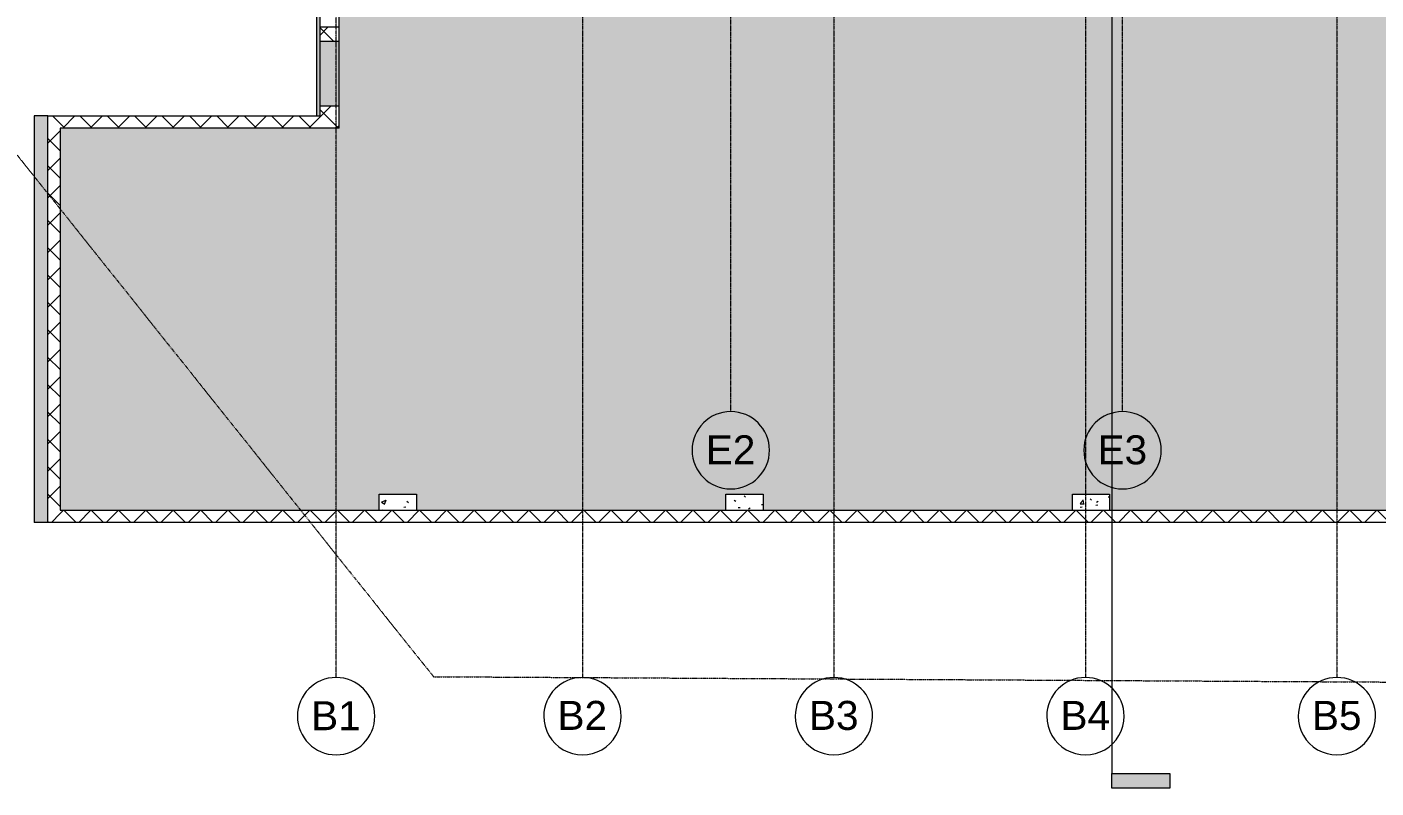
# Model space of a CAD drawing. Header units: inches. Extents: x -4182 to -1315, y 10161 to 12038.
# Drawn here: x -3222 to -2385, y 10222 to 10694 of the extents above; entities that cross this region are included whole.
import ezdxf

# ---------------------------------------------------------------- set-up
doc = ezdxf.new("R2010")
doc.units = ezdxf.units.IN
doc.header["$MEASUREMENT"] = 0
doc.linetypes.add('Double Dash 3_8_', pattern=[1, 0.375, -0.125, 0.125, -0.125, 0.125, -0.125])
doc.linetypes.add('Grid Line 1_2_', pattern=[0.875, 0.5, -0.125, 0.125, -0.125])
for name, color, linetype, lineweight in [('A-ROOF', 132, 'Continuous', 13), ('A-WALL', 113, 'Continuous', 13), ('A-WALL-PATT', 111, 'Continuous', 20), ('C-PROP-LINE', 91, 'Double Dash 3_8_', 9), ('G-ANNO-SYMB', 111, 'Continuous', 9), ('S-GRID', 1, 'Continuous', 9), ('S-GRID-IDEN', 1, 'Continuous', 9)]:
    doc.layers.add(name, color=color, linetype=linetype, lineweight=lineweight)
doc.styles.add('Arial', font='arial.ttf', dxfattribs={"height": 18})
pattern_1 = [(45, (0, 0), (-8.485281, 8.485281), []), (135, (0, 0), (-8.485281, -8.485281), [])]
pattern_2 = [(50, (0, 0), (27.5427, -2.40992), [2.88, -31.68]), (355, (0, 0), (-5.327844, 28.884266), [2.304, -25.344]), (100.451, (2.295, -0.2), (22.215316, 26.47393), [2.448, -26.924]), (46.184, (0, 7.68), (40.98187, -6.35642), [4.32, -47.52]), (96.636, (3.415, 7.15), (35.89075, 37.40619), [3.671, -40.386]), (351.184, (0, 7.68), (35.89097, 37.40622), [3.456, -38.016]), (21, (3.84, 5.76), (22.921036, -15.46073), [2.88, -31.68]), (326, (3.84, 5.76), (9.34353, 27.84574), [2.304, -25.344]), (71.451, (5.75, 4.472), (32.26477, 12.38442), [2.448, -26.924]), (37.5, (0, 0), (0.466855, 12.782707), [1.267, -23.77, 1.267, -24.461, -25.44]), (37.5, (0, 0), (0.466855, 12.782707), [-50.765, 1.267, -24.173]), (7.5, (0, 0), (10.10159, 15.14509), [1.267, -13.402, 1.267, -23.194, -9.696]), (7.5, (0, 0), (10.10159, 15.14509), [-39.13, 1.267, -8.429]), (327.5, (-8.563, 0), (20.499161, -0.86578), [1.267, -8.333, 1.267, -28.685, -39.744]), (327.5, (-8.563, 0), (20.499161, -0.86578), [-39.552, 1.267, -38.477]), (317.5, (-12.403, 0), (22.39478, 3.844288), [1.267, -11.213, 1.267, -18.624, -28.224]), (317.5, (-12.403, 0), (22.39478, 3.844288), [-32.371, 1.267, -26.957])]

# ---------------------------------------------------------------- blocks, each defined once
blk = doc.blocks.new('Family - ___-1442676-STRUCTURAL SCHEMATIC  - 1ST FLOOR')
at = {"layer": 'C-PROP-LINE'}
for p, q in [((-4124.19, 11738), (-2969.59, 10291.07)), ((-2969.59, 10291.07), (-1448.46, 10282.5))]:
    blk.add_line(p, q, dxfattribs=at)
blk = doc.blocks.new('Grid - Grid Head - Circle-50561-STRUCTURAL SCHEMATIC  - 1ST FLOOR')
at = {"layer": 'S-GRID-IDEN'}
for start, end in [(360, 180), (180, 360)]:
    blk.add_arc((0, 0), 0.25, start, end, dxfattribs=at)
blk = doc.blocks.new('Section - 3_32_ x 3_8_-54337-STRUCTURAL SCHEMATIC  - 1ST FLOOR')
at = {"layer": 'G-ANNO-SYMB'}
blk.add_hatch(color=256, dxfattribs=at).paths.add_polyline_path([(0, 0.375), (0, 0), (-0.09375, 0), (-0.09375, 0.375)], flags=0)
for p, q in [((0, 0.375), (-0.09375, 0.375)), ((-0.09375, 0.375), (-0.09375, 0)), ((0, 0), (0, 0.375)), ((-0.09375, 0), (0, 0))]:
    blk.add_line(p, q, dxfattribs=at)

msp = doc.modelspace()

# ---------------------------------------------------------------- hatches: boundary and pattern name
at = {"layer": 'A-ROOF'}
h = msp.add_hatch(color=7, dxfattribs=at)
h.paths.add_polyline_path([(-3217.20325, 10386.77039), (-3208.82825, 10386.77039), (-3208.82825, 10639.02039), (-3217.20325, 10639.02039), (-3217.20325, 10394.39539)], flags=0)
h.paths.add_polyline_path([(-3042.20325, 10394.39539), (-3003.20325, 10394.39539), (-3003.20325, 10404.39539), (-2980.20325, 10404.39539), (-2980.20325, 10394.39539), (-2788.20325, 10394.39539), (-2788.20325, 10404.39539), (-2765.20325, 10404.39539), (-2765.20325, 10394.39539), (-2573.20325, 10394.39539), (-2573.20325, 10404.39539), (-2550.20325, 10404.39539), (-2550.20325, 10394.39539), (-2358.20325, 10394.39539), (-2358.20325, 10404.39539), (-2335.20325, 10404.39539), (-2335.20325, 10394.39539), (-2143.20325, 10394.39539), (-2143.20325, 10404.39539), (-2120.20325, 10404.39539), (-2120.20325, 10394.39539), (-1946.20325, 10394.39539), (-1946.20325, 10783.39539), (-3028.20325, 10783.39539), (-3028.20325, 10631.39539), (-3201.20325, 10631.39539), (-3201.20325, 10394.39539), (-3196.39701, 10394.39539)], flags=0)
h.paths.add_polyline_path([(-3040.20325, 10639.02039), (-3040.20325, 10800.39539), (-3042.20325, 10800.39539), (-3042.20325, 10639.02039)], flags=0)
at = {"layer": 'A-WALL'}
msp.add_hatch(color=256, dxfattribs=at).paths.add_polyline_path([(-3028.20325, 10645.20789), (-3028.20325, 10685.20789), (-3040.20325, 10685.20789), (-3040.20325, 10645.20789), (-3038.3031, 10645.20789)], flags=0)
at = {"layer": 'A-WALL-PATT', "lineweight": 9}
h = msp.add_hatch(dxfattribs=at)
h.set_pattern_fill('FP_1', color=256, style=0, pattern_type=2)
h.set_pattern_definition(pattern_1)
h.paths.add_polyline_path([(-3028.20325, 10639.02039), (-3028.20325, 10645.20789), (-3040.20325, 10645.20789), (-3040.20325, 10639.02039)], flags=0)
h.paths.add_polyline_path([(-3040.20325, 10685.20789), (-3028.20325, 10685.20789), (-3028.20325, 10694.20789), (-3040.20325, 10694.20789)], flags=0)
h.paths.add_polyline_path([(-3028.20325, 10780.20789), (-3028.20325, 10793.17399), (-3029.11173, 10792.95007), (-3030.91978, 10792.95007), (-3032.67529, 10793.38277), (-3034.27624, 10794.22301), (-3035.62958, 10795.42197), (-3036.65667, 10796.90997), (-3037.29782, 10798.60052), (-3037.51575, 10800.39539), (-3037.29782, 10802.19026), (-3036.65667, 10803.88081), (-3035.62958, 10805.36881), (-3034.27624, 10806.56777), (-3032.67529, 10807.40801), (-3030.91978, 10807.84071), (-3029.11173, 10807.84071), (-3028.20325, 10807.61679), (-3028.20325, 10826.39539), (-3040.20325, 10826.39539), (-3040.20325, 10780.20789), (-3030.01575, 10780.20789)], flags=0)
h = msp.add_hatch(dxfattribs=at)
h.set_pattern_fill('FP_1', style=0, pattern_type=2)
h.set_pattern_definition(pattern_1)
h.paths.add_polyline_path([(-3201.20325, 10386.77039), (-3201.20325, 10639.02039), (-3208.82825, 10639.02039), (-3208.82825, 10386.77039)], flags=0)
h = msp.add_hatch(dxfattribs=at)
h.set_pattern_fill('FP_1', style=0, pattern_type=2)
h.set_pattern_definition(pattern_1)
h.paths.add_polyline_path([(-3028.20325, 10631.39539), (-3028.20325, 10639.02039), (-3201.20325, 10639.02039), (-3201.20325, 10631.39539), (-3042.20325, 10631.39539)], flags=0)
h = msp.add_hatch(dxfattribs=at)
h.set_pattern_fill('FP_2', color=8, style=0, pattern_type=2)
h.set_pattern_definition(pattern_2)
h.paths.add_polyline_path([(-2980.20325, 10394.39539), (-2980.20325, 10404.39539), (-3003.20325, 10404.39539), (-3003.20325, 10394.39539)], flags=0)
h = msp.add_hatch(dxfattribs=at)
h.set_pattern_fill('FP_2', color=8, style=0, pattern_type=2)
h.set_pattern_definition(pattern_2)
h.paths.add_polyline_path([(-2788.20325, 10394.39539), (-2765.20325, 10394.39539), (-2765.20325, 10404.39539), (-2788.20325, 10404.39539)], flags=0)
h = msp.add_hatch(dxfattribs=at)
h.set_pattern_fill('FP_2', color=8, style=0, pattern_type=2)
h.set_pattern_definition(pattern_2)
h.paths.add_polyline_path([(-2550.20325, 10394.39539), (-2550.20325, 10404.39539), (-2573.20325, 10404.39539), (-2573.20325, 10394.39539)], flags=0)
h = msp.add_hatch(dxfattribs=at)
h.set_pattern_fill('FP_1', style=0, pattern_type=2)
h.set_pattern_definition(pattern_1)
h.paths.add_polyline_path([(-3201.20325, 10386.77039), (-1946.20325, 10386.77039), (-1946.20325, 10394.39539), (-3201.20325, 10394.39539)], flags=0)

# ---------------------------------------------------------------- linework, layer by layer
at = {"layer": 'A-ROOF', "lineweight": 9}
for p, q in [((-3042.20325, 10825.39539), (-3042.20325, 10639.02039)), ((-3217.20325, 10639.02039), (-3217.20325, 10386.77039)), ((-3208.82825, 10639.02039), (-3217.20325, 10639.02039)), ((-3208.82825, 10386.77039), (-3217.20325, 10386.77039))]:
    msp.add_line(p, q, dxfattribs=at)
at = {"layer": 'A-WALL', "lineweight": 9}
for p, q in [((-3040.20325, 10826.39539), (-3040.20325, 10639.02039)), ((-3028.20325, 10631.39539), (-3028.20325, 10793.17399)), ((-3040.20325, 10694.20789), (-3028.20325, 10694.20789)), ((-3028.20325, 10685.20789), (-3040.20325, 10685.20789)), ((-3040.20325, 10645.20789), (-3028.20325, 10645.20789)), ((-3208.82825, 10386.77039), (-3208.82825, 10639.02039)), ((-3208.82825, 10639.02039), (-3040.20325, 10639.02039)), ((-3201.20325, 10631.39539), (-3201.20325, 10394.39539)), ((-3028.20325, 10631.39539), (-3201.20325, 10631.39539)), ((-3003.20325, 10394.39539), (-3003.20325, 10404.39539)), ((-3003.20325, 10404.39539), (-2980.20325, 10404.39539)), ((-2980.20325, 10404.39539), (-2980.20325, 10394.39539)), ((-2788.20325, 10394.39539), (-2788.20325, 10404.39539)), ((-2788.20325, 10404.39539), (-2765.20325, 10404.39539)), ((-2765.20325, 10404.39539), (-2765.20325, 10394.39539)), ((-2573.20325, 10394.39539), (-2573.20325, 10404.39539)), ((-2573.20325, 10404.39539), (-2550.20325, 10404.39539)), ((-2550.20325, 10404.39539), (-2550.20325, 10394.39539)), ((-3201.20325, 10394.39539), (-1946.20325, 10394.39539)), ((-1938.57825, 10386.77039), (-3208.82825, 10386.77039))]:
    msp.add_line(p, q, dxfattribs=at)
at = {"layer": 'G-ANNO-SYMB'}
msp.add_line((-2548.89173, 11973.15481), (-2548.89173, 10230.97392), dxfattribs=at)
at = {"layer": 'S-GRID', "linetype": 'Grid Line 1_2_'}
for p, q in [((-2785.20325, 10455.54858), (-2785.20325, 11925.46391)), ((-2542.20325, 10455.54858), (-2542.20325, 11925.46391)), ((-3030.01575, 10290.55287), (-3030.01575, 10889.35479)), ((-2877.20325, 10889.35479), (-2877.20325, 10290.55287)), ((-2721.20325, 10889.35479), (-2721.20325, 10290.55287)), ((-2565.20325, 10889.35479), (-2565.20325, 10290.55287)), ((-2409.20325, 10889.35479), (-2409.20325, 10290.55287))]:
    msp.add_line(p, q, dxfattribs=at)

# ---------------------------------------------------------------- block references
at = {"layer": 'C-PROP-LINE'}
msp.add_blockref('Family - ___-1442676-STRUCTURAL SCHEMATIC  - 1ST FLOOR', (0, 0), dxfattribs=at)
at = {"layer": 'G-ANNO-SYMB', "extrusion": (0, 0, -1), "xscale": 95.99999999999994, "yscale": 95.99999999999994, "zscale": 95.99999999999994, "rotation": 90.0000000000006}
msp.add_blockref('Section - 3_32_ x 3_8_-54337-STRUCTURAL SCHEMATIC  - 1ST FLOOR', (2548.89173, 10230.97392), dxfattribs=at)
at = {"layer": 'S-GRID-IDEN', "xscale": 95.99999999999994, "yscale": 95.99999999999994, "zscale": 95.99999999999994}
for p in [(-2785.20325, 10431.54858), (-2542.20325, 10431.54858), (-3030.01575, 10266.55287)]:
    msp.add_blockref('Grid - Grid Head - Circle-50561-STRUCTURAL SCHEMATIC  - 1ST FLOOR', p, dxfattribs=at)
at = {"layer": 'S-GRID-IDEN', "xscale": 95.99999999999994, "yscale": 95.99999999999994, "zscale": 95.99999999999994, "rotation": 180}
for p in [(-2877.20325, 10266.55287), (-2721.20325, 10266.55287), (-2565.20325, 10266.55287), (-2409.20325, 10266.55287)]:
    msp.add_blockref('Grid - Grid Head - Circle-50561-STRUCTURAL SCHEMATIC  - 1ST FLOOR', p, dxfattribs=at)

# ---------------------------------------------------------------- texts
at = {"layer": 'S-GRID-IDEN', "char_height": 18, "width": 37.269, "attachment_point": 1, "style": 'Arial'}
for s, insert in [('E2', (-2800.70393, 10440.83651)), ('E3', (-2557.70393, 10440.83651)), ('B2', (-2892.6947, 10276.03579)), ('B3', (-2736.6947, 10276.03579)), ('B4', (-2580.6947, 10276.03579)), ('B5', (-2424.6947, 10276.03579)), ('B1', (-3045.51643, 10275.84081))]:
    msp.add_mtext(s, dxfattribs=dict(at, insert=insert))

doc.saveas('drawing.dxf')
